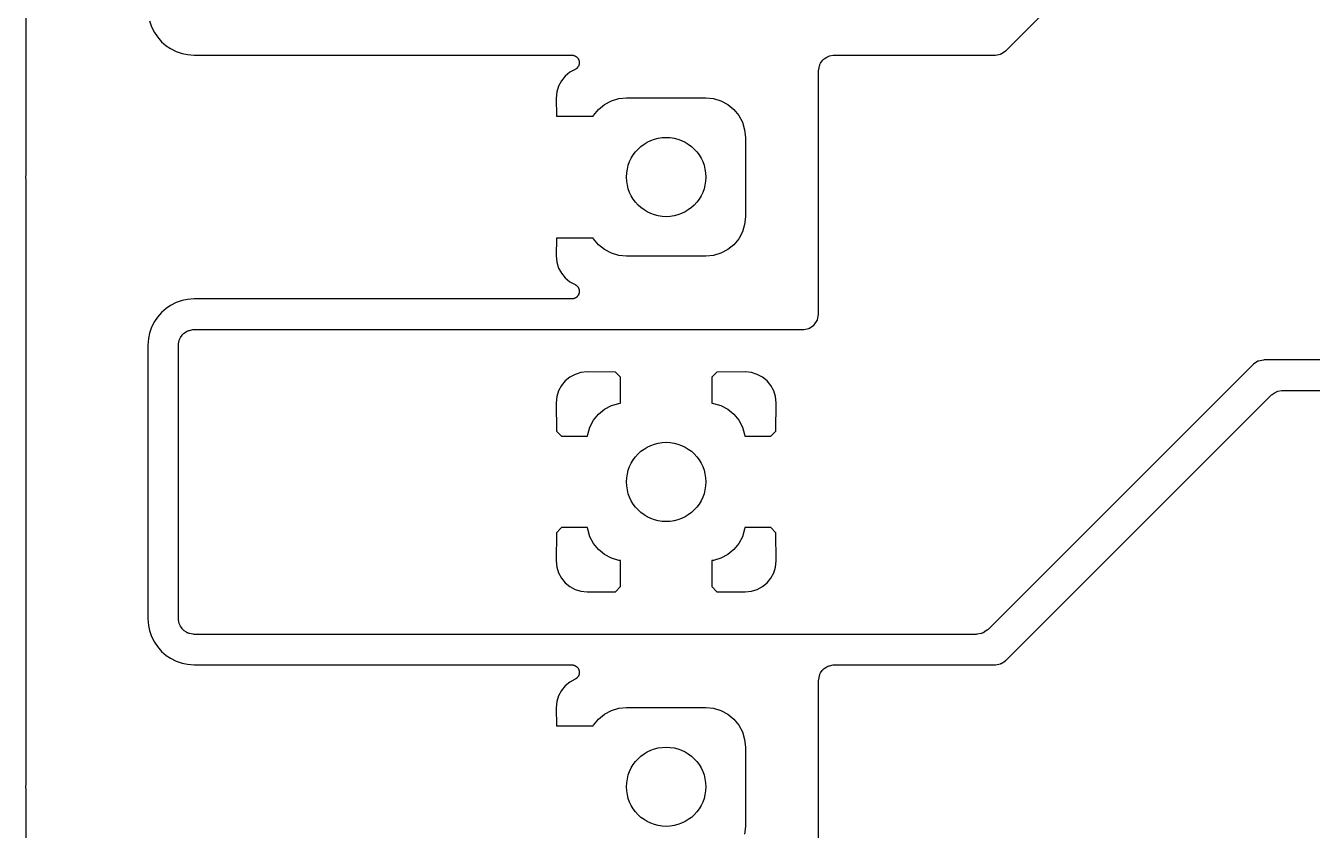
# Model space of a CAD drawing. Extents: x 1.67 to 6.2, y -5.98 to -1.89.
# Drawn here: x 1.673 to 2.504, y -3.473 to -2.953 of the extents above; entities that cross this region are included whole.
import ezdxf

# ---------------------------------------------------------------- set-up
doc = ezdxf.new("R2010")
doc.units = 0
doc.header["$MEASUREMENT"] = 0
doc.layers.add('BLACK', color=7, linetype='CONTINUOUS')

msp = doc.modelspace()

# ---------------------------------------------------------------- linework, layer by layer
at = {"layer": 'BLACK', "linetype": 'CONTINUOUS'}
for p, q in [((1.67323, -3.04925), (1.67323, -2.73815)), ((2.3062, -2.96939), (2.47709, -2.7985)), ((1.75305, -2.95028), (1.75424, -2.9542)), ((1.75424, -2.9542), (1.75617, -2.95782)), ((1.75617, -2.95782), (1.75803, -2.96061)), ((1.75803, -2.96061), (1.76063, -2.96378)), ((1.76063, -2.96378), (1.7638, -2.96637)), ((1.7638, -2.96637), (1.76659, -2.96824)), ((1.76659, -2.96824), (1.77021, -2.97017)), ((1.77021, -2.97017), (1.77413, -2.97136)), ((1.77413, -2.97136), (1.77742, -2.97202)), ((1.77742, -2.97202), (1.78174, -2.97244)), ((1.78174, -2.97244), (2.02559, -2.97244)), ((2.02559, -2.97244), (2.02566, -2.97244)), ((2.02566, -2.97244), (2.02589, -2.97247)), ((2.02589, -2.97247), (2.02612, -2.97247)), ((2.02612, -2.97247), (2.02637, -2.97252)), ((2.02637, -2.97252), (2.02661, -2.97255)), ((2.02661, -2.97255), (2.02683, -2.97262)), ((2.02683, -2.97262), (2.02706, -2.97267)), ((2.02706, -2.97267), (2.02729, -2.97276)), ((2.02729, -2.97276), (2.02753, -2.97284)), ((2.02753, -2.97284), (2.02773, -2.97295)), ((2.02773, -2.97295), (2.02795, -2.97304)), ((2.02795, -2.97304), (2.02815, -2.97318)), ((2.02815, -2.97318), (2.02837, -2.9733)), ((2.02837, -2.9733), (2.02855, -2.97345)), ((2.02855, -2.97345), (2.02874, -2.97359)), ((2.02874, -2.97359), (2.02891, -2.97376)), ((2.02891, -2.97376), (2.0291, -2.97392)), ((2.0291, -2.97392), (2.02925, -2.9741)), ((2.02925, -2.9741), (2.02942, -2.97427)), ((2.02942, -2.97427), (2.02955, -2.97448)), ((2.18874, -2.97478), (2.1903, -2.97373)), ((2.1903, -2.97373), (2.19031, -2.97373)), ((2.19031, -2.97373), (2.19036, -2.9737)), ((2.19031, -2.97373), (2.19031, -2.97373)), ((2.19031, -2.97373), (2.19031, -2.97373)), ((2.19036, -2.9737), (2.19076, -2.97349)), ((2.19076, -2.97349), (2.19116, -2.97328)), ((2.19116, -2.97328), (2.19119, -2.97327)), ((2.19119, -2.97327), (2.19121, -2.97325)), ((2.19121, -2.97325), (2.19165, -2.97313)), ((2.19165, -2.97313), (2.19208, -2.973)), ((2.19208, -2.973), (2.19441, -2.97254)), ((2.19441, -2.97253), (2.19447, -2.97252)), ((2.19441, -2.97254), (2.19441, -2.97253)), ((2.19441, -2.97253), (2.19441, -2.97253)), ((2.19441, -2.97253), (2.19441, -2.97253)), ((2.19447, -2.97252), (2.19492, -2.97248)), ((2.19492, -2.97248), (2.19537, -2.97244)), ((2.19537, -2.97244), (2.29883, -2.97244)), ((2.29883, -2.97244), (2.29931, -2.97239)), ((2.29931, -2.97239), (2.3026, -2.97174)), ((2.3026, -2.97174), (2.30283, -2.97167)), ((2.30283, -2.97167), (2.30304, -2.97156)), ((2.30304, -2.97156), (2.30574, -2.96975)), ((2.30574, -2.96975), (2.30583, -2.96969)), ((2.30574, -2.96975), (2.30574, -2.96975)), ((2.30583, -2.96969), (2.3062, -2.96939)), ((2.02791, -2.9817), (2.02444, -2.98355)), ((2.0281, -2.98157), (2.02791, -2.9817)), ((2.02831, -2.98146), (2.0281, -2.98157)), ((2.0285, -2.98131), (2.02831, -2.98146)), ((2.02871, -2.98117), (2.0285, -2.98131)), ((2.02887, -2.981), (2.02871, -2.98117)), ((2.02905, -2.98085), (2.02887, -2.981)), ((2.02921, -2.98066), (2.02905, -2.98085)), ((2.02939, -2.98049), (2.02921, -2.98066)), ((2.02952, -2.9803), (2.02939, -2.98049)), ((2.02967, -2.98011), (2.02952, -2.9803)), ((2.02955, -2.97448), (2.0297, -2.97467)), ((2.02978, -2.9799), (2.02967, -2.98011)), ((2.0297, -2.97467), (2.02981, -2.97488)), ((2.02992, -2.97969), (2.02978, -2.9799)), ((2.02981, -2.97488), (2.02994, -2.97507)), ((2.03001, -2.97948), (2.02992, -2.97969)), ((2.02994, -2.97507), (2.03004, -2.9753)), ((2.03012, -2.97927), (2.03001, -2.97948)), ((2.03004, -2.9753), (2.03015, -2.97552)), ((2.0302, -2.97903), (2.03012, -2.97927)), ((2.03015, -2.97552), (2.03022, -2.97574)), ((2.03029, -2.97881), (2.0302, -2.97903)), ((2.03022, -2.97574), (2.0303, -2.97596)), ((2.03034, -2.97858), (2.03029, -2.97881)), ((2.0303, -2.97596), (2.03035, -2.9762)), ((2.03041, -2.97835), (2.03034, -2.97858)), ((2.03035, -2.9762), (2.03042, -2.97644)), ((2.03043, -2.97811), (2.03041, -2.97835)), ((2.03042, -2.97644), (2.03044, -2.97667)), ((2.03048, -2.97787), (2.03043, -2.97811)), ((2.03044, -2.97667), (2.03049, -2.97691)), ((2.03051, -2.9774), (2.03048, -2.97763)), ((2.03048, -2.97763), (2.03048, -2.97787)), ((2.03049, -2.97691), (2.03049, -2.97715)), ((2.03049, -2.97715), (2.03051, -2.9774)), ((2.18504, -2.9827), (2.18509, -2.98225)), ((2.18509, -2.98225), (2.18513, -2.98181)), ((2.18513, -2.98181), (2.1856, -2.97948)), ((2.1856, -2.97947), (2.18561, -2.97941)), ((2.1856, -2.97948), (2.1856, -2.97947)), ((2.1856, -2.97947), (2.1856, -2.97947)), ((2.1856, -2.97947), (2.1856, -2.97947)), ((2.18561, -2.97941), (2.18575, -2.97898)), ((2.18575, -2.97898), (2.18588, -2.97855)), ((2.18588, -2.97855), (2.18589, -2.97852)), ((2.18589, -2.97852), (2.1859, -2.97849)), ((2.1859, -2.97849), (2.18612, -2.9781)), ((2.18612, -2.9781), (2.18633, -2.9777)), ((2.18633, -2.9777), (2.18738, -2.97614)), ((2.18738, -2.97613), (2.18742, -2.97608)), ((2.18738, -2.97614), (2.18738, -2.97613)), ((2.18738, -2.97613), (2.18738, -2.97613)), ((2.18738, -2.97613), (2.18738, -2.97613)), ((2.18742, -2.97608), (2.18771, -2.97574)), ((2.18771, -2.97574), (2.18799, -2.97539)), ((2.18799, -2.97539), (2.18802, -2.97537)), ((2.18802, -2.97537), (2.18804, -2.97535)), ((2.18804, -2.97535), (2.18839, -2.97507)), ((2.18839, -2.97507), (2.18874, -2.97478)), ((2.01899, -2.98901), (2.01716, -2.99243)), ((2.02145, -2.98601), (2.01899, -2.98901)), ((2.02444, -2.98355), (2.02145, -2.98601)), ((2.18504, -2.98276), (2.18504, -2.9827)), ((2.18504, -2.98277), (2.18504, -2.98276)), ((2.18504, -2.98276), (2.18504, -2.98276)), ((2.18504, -2.98276), (2.18504, -2.98276)), ((2.18504, -3.13952), (2.18504, -2.98277)), ((2.01603, -2.99614), (2.01563, -3.00023)), ((2.01716, -2.99243), (2.01603, -2.99614)), ((2.01563, -3.00023), (2.0157, -3.01181)), ((2.03975, -3.01137), (2.04293, -3.0075)), ((2.04293, -3.0075), (2.04681, -3.00431)), ((2.04681, -3.00431), (2.05123, -3.00195)), ((2.05123, -3.00195), (2.05603, -3.00049)), ((2.05603, -3.00049), (2.06102, -3)), ((2.06102, -3), (2.1122, -3)), ((2.1122, -3), (2.1172, -3.00049)), ((2.1172, -3.00049), (2.122, -3.00195)), ((2.122, -3.00195), (2.12642, -3.00431)), ((2.12642, -3.00431), (2.1303, -3.0075)), ((2.1303, -3.0075), (2.13348, -3.01137)), ((2.0157, -3.01181), (2.03951, -3.01181)), ((2.03951, -3.01181), (2.03975, -3.01137)), ((2.13348, -3.01137), (2.13585, -3.0158)), ((2.13585, -3.0158), (2.1373, -3.0206)), ((2.1373, -3.0206), (2.1378, -3.02559)), ((2.1378, -3.02559), (2.1378, -3.07677)), ((1.67304, -3.05118), (1.67323, -3.04925)), ((1.67323, -3.05312), (1.67304, -3.05118)), ((1.67323, -3.44295), (1.67323, -3.05312)), ((2.1373, -3.08176), (2.13585, -3.08656)), ((2.1378, -3.07677), (2.1373, -3.08176)), ((2.0157, -3.09055), (2.01563, -3.10213)), ((2.03951, -3.09055), (2.0157, -3.09055)), ((2.03975, -3.09099), (2.03951, -3.09055)), ((2.13585, -3.08656), (2.13348, -3.09099)), ((2.04293, -3.09487), (2.03975, -3.09099)), ((2.04681, -3.09805), (2.04293, -3.09487)), ((2.05123, -3.10041), (2.04681, -3.09805)), ((2.12642, -3.09805), (2.122, -3.10041)), ((2.1303, -3.09487), (2.12642, -3.09805)), ((2.13348, -3.09099), (2.1303, -3.09487)), ((2.01563, -3.10213), (2.01603, -3.10622)), ((2.01603, -3.10622), (2.01716, -3.10993)), ((2.05603, -3.10187), (2.05123, -3.10041)), ((2.06102, -3.10236), (2.05603, -3.10187)), ((2.1122, -3.10236), (2.06102, -3.10236)), ((2.1172, -3.10187), (2.1122, -3.10236)), ((2.122, -3.10041), (2.1172, -3.10187)), ((2.01716, -3.10993), (2.01899, -3.11335)), ((2.01899, -3.11335), (2.02145, -3.11635)), ((2.02145, -3.11635), (2.02444, -3.11881)), ((2.02444, -3.11881), (2.02791, -3.12066)), ((2.02791, -3.12066), (2.02797, -3.12069)), ((2.02797, -3.12069), (2.02816, -3.12083)), ((2.02816, -3.12083), (2.02837, -3.12094)), ((2.02837, -3.12094), (2.02856, -3.1211)), ((2.02856, -3.1211), (2.02876, -3.12124)), ((2.02876, -3.12124), (2.02892, -3.12141)), ((2.02892, -3.12141), (2.0291, -3.12156)), ((2.0291, -3.12156), (2.02926, -3.12175)), ((2.02926, -3.12175), (2.02943, -3.12192)), ((2.02943, -3.12192), (2.02956, -3.12212)), ((2.02956, -3.12212), (2.0297, -3.12231)), ((2.0297, -3.12231), (2.02982, -3.12252)), ((2.02982, -3.12252), (2.02995, -3.12273)), ((2.02995, -3.12273), (2.03004, -3.12295)), ((2.03004, -3.12295), (2.03015, -3.12316)), ((2.03015, -3.12316), (2.03022, -3.12339)), ((2.03022, -3.12339), (2.03031, -3.12362)), ((2.03031, -3.12362), (2.03035, -3.12385)), ((1.77413, -3.131), (1.77021, -3.13219)), ((1.77742, -3.13035), (1.77413, -3.131)), ((1.78174, -3.12992), (1.77742, -3.13035)), ((2.02559, -3.12992), (1.78174, -3.12992)), ((2.02582, -3.1299), (2.02559, -3.12992)), ((2.02606, -3.1299), (2.02582, -3.1299)), ((2.0263, -3.12985), (2.02606, -3.1299)), ((2.02654, -3.12983), (2.0263, -3.12985)), ((2.02677, -3.12976), (2.02654, -3.12983)), ((2.027, -3.12971), (2.02677, -3.12976)), ((2.02723, -3.12962), (2.027, -3.12971)), ((2.02746, -3.12955), (2.02723, -3.12962)), ((2.02767, -3.12944), (2.02746, -3.12955)), ((2.02789, -3.12935), (2.02767, -3.12944)), ((2.02809, -3.12921), (2.02789, -3.12935)), ((2.02831, -3.1291), (2.02809, -3.12921)), ((2.02849, -3.12895), (2.02831, -3.1291)), ((2.02869, -3.12882), (2.02849, -3.12895)), ((2.02886, -3.12865), (2.02869, -3.12882)), ((2.02905, -3.12849), (2.02886, -3.12865)), ((2.0292, -3.12831), (2.02905, -3.12849)), ((2.02937, -3.12815), (2.0292, -3.12831)), ((2.02951, -3.12794), (2.02937, -3.12815)), ((2.02967, -3.12775), (2.02951, -3.12794)), ((2.02978, -3.12754), (2.02967, -3.12775)), ((2.02991, -3.12735), (2.02978, -3.12754)), ((2.03001, -3.12712), (2.02991, -3.12735)), ((2.03012, -3.12691), (2.03001, -3.12712)), ((2.03019, -3.12668), (2.03012, -3.12691)), ((2.03028, -3.12647), (2.03019, -3.12668)), ((2.03033, -3.12622), (2.03028, -3.12647)), ((2.03041, -3.12599), (2.03033, -3.12622)), ((2.03035, -3.12385), (2.03042, -3.12408)), ((2.03043, -3.12576), (2.03041, -3.12599)), ((2.03042, -3.12408), (2.03044, -3.12432)), ((2.03048, -3.12553), (2.03043, -3.12576)), ((2.03044, -3.12432), (2.03049, -3.12456)), ((2.03051, -3.12503), (2.03048, -3.12528)), ((2.03048, -3.12528), (2.03048, -3.12553)), ((2.03049, -3.12456), (2.03049, -3.1248)), ((2.03049, -3.1248), (2.03051, -3.12503)), ((1.76063, -3.13859), (1.75803, -3.14175)), ((1.7638, -3.13599), (1.76063, -3.13859)), ((1.76659, -3.13412), (1.7638, -3.13599)), ((1.77021, -3.13219), (1.76659, -3.13412)), ((2.18434, -3.14329), (2.18499, -3.14)), ((2.18499, -3.14), (2.18504, -3.13952)), ((1.75424, -3.14816), (1.75305, -3.15208)), ((1.75617, -3.14454), (1.75424, -3.14816)), ((1.75803, -3.14175), (1.75617, -3.14454)), ((2.17895, -3.14884), (2.17916, -3.14872)), ((2.17916, -3.14872), (2.18196, -3.14686)), ((2.18196, -3.14686), (2.18214, -3.14671)), ((2.18214, -3.14671), (2.18229, -3.14652)), ((2.18229, -3.14652), (2.18416, -3.14373)), ((2.18416, -3.14373), (2.18427, -3.14352)), ((2.18427, -3.14352), (2.18434, -3.14329)), ((1.75239, -3.15537), (1.75197, -3.15969)), ((1.75305, -3.15208), (1.75239, -3.15537)), ((1.77175, -3.15897), (1.77221, -3.15664)), ((1.77221, -3.15663), (1.77223, -3.15658)), ((1.77221, -3.15664), (1.77221, -3.15663)), ((1.77221, -3.15663), (1.77221, -3.15663)), ((1.77221, -3.15663), (1.77221, -3.15663)), ((1.77223, -3.15658), (1.77236, -3.15614)), ((1.77236, -3.15614), (1.77249, -3.15572)), ((1.77249, -3.15572), (1.77251, -3.15569)), ((1.77251, -3.15569), (1.77252, -3.15566)), ((1.77252, -3.15566), (1.77273, -3.15526)), ((1.77273, -3.15526), (1.77295, -3.15487)), ((1.77295, -3.15487), (1.77399, -3.1533)), ((1.77399, -3.1533), (1.774, -3.1533)), ((1.774, -3.1533), (1.77403, -3.15325)), ((1.774, -3.1533), (1.774, -3.1533)), ((1.774, -3.1533), (1.774, -3.1533)), ((1.77403, -3.15325), (1.77432, -3.1529)), ((1.77432, -3.1529), (1.77461, -3.15255)), ((1.77461, -3.15255), (1.77463, -3.15254)), ((1.77463, -3.15254), (1.77465, -3.15251)), ((1.77465, -3.15251), (1.775, -3.15223)), ((1.775, -3.15223), (1.77535, -3.15195)), ((1.77535, -3.15195), (1.77692, -3.1509)), ((1.77692, -3.15089), (1.77697, -3.15086)), ((1.77692, -3.1509), (1.77692, -3.15089)), ((1.77692, -3.15089), (1.77692, -3.15089)), ((1.77692, -3.15089), (1.77692, -3.15089)), ((1.77697, -3.15086), (1.77737, -3.15065)), ((1.77737, -3.15065), (1.77777, -3.15044)), ((1.77777, -3.15044), (1.7778, -3.15043)), ((1.7778, -3.15043), (1.77783, -3.15042)), ((1.77783, -3.15042), (1.77826, -3.15029)), ((1.77826, -3.15029), (1.77869, -3.15016)), ((1.77869, -3.15016), (1.78102, -3.1497)), ((1.78102, -3.1497), (1.78102, -3.1497)), ((1.78102, -3.1497), (1.78102, -3.1497)), ((1.78102, -3.1497), (1.78103, -3.1497)), ((1.78103, -3.1497), (1.78109, -3.14969)), ((1.78109, -3.14969), (1.78154, -3.14965)), ((1.78154, -3.14965), (1.78198, -3.14961)), ((1.78198, -3.14961), (2.17496, -3.14961)), ((2.17496, -3.14961), (2.17543, -3.14956)), ((2.17543, -3.14956), (2.17873, -3.1489)), ((2.17873, -3.1489), (2.17895, -3.14884)), ((1.75197, -3.15969), (1.75197, -3.33637)), ((1.77165, -3.15986), (1.7717, -3.15942)), ((1.77165, -3.15993), (1.77165, -3.15986)), ((1.77165, -3.15993), (1.77165, -3.15993)), ((1.77165, -3.15993), (1.77165, -3.15993)), ((1.77165, -3.33613), (1.77165, -3.15993)), ((1.77165, -3.15993), (1.77165, -3.15993)), ((1.7717, -3.15942), (1.77175, -3.15897)), ((2.46545, -3.17235), (2.29456, -3.34323)), ((2.46582, -3.17204), (2.46545, -3.17235)), ((2.46861, -3.17017), (2.46582, -3.17204)), ((2.46882, -3.17006), (2.46861, -3.17017)), ((2.46905, -3.16999), (2.46882, -3.17006)), ((2.47234, -3.16934), (2.46905, -3.16999)), ((2.47282, -3.16929), (2.47234, -3.16934)), ((2.9818, -3.16929), (2.47282, -3.16929)), ((2.02444, -3.1804), (2.02145, -3.18286)), ((2.02786, -3.17858), (2.02444, -3.1804)), ((2.03157, -3.17745), (2.02786, -3.17858)), ((2.03566, -3.17705), (2.03157, -3.17745)), ((2.05381, -3.17715), (2.03566, -3.17705)), ((2.05709, -3.18043), (2.05381, -3.17715)), ((2.05709, -3.19724), (2.05709, -3.18043)), ((2.11942, -3.17715), (2.11614, -3.18043)), ((2.11614, -3.18043), (2.11614, -3.19724)), ((2.13757, -3.17705), (2.11942, -3.17715)), ((2.14165, -3.17745), (2.13757, -3.17705)), ((2.14536, -3.17858), (2.14165, -3.17745)), ((2.14878, -3.1804), (2.14536, -3.17858)), ((2.15178, -3.18286), (2.14878, -3.1804)), ((2.01716, -3.18928), (2.01603, -3.19299)), ((2.01899, -3.18586), (2.01716, -3.18928)), ((2.02145, -3.18286), (2.01899, -3.18586)), ((2.15424, -3.18586), (2.15178, -3.18286)), ((2.15607, -3.18928), (2.15424, -3.18586)), ((2.1572, -3.19299), (2.15607, -3.18928)), ((2.47784, -3.19159), (2.47981, -3.19027)), ((2.47981, -3.19027), (2.47982, -3.19026)), ((2.47982, -3.19026), (2.47987, -3.19023)), ((2.47982, -3.19026), (2.47982, -3.19026)), ((2.47982, -3.19026), (2.47982, -3.19026)), ((2.47987, -3.19023), (2.48027, -3.19002)), ((2.48027, -3.19002), (2.48067, -3.18981)), ((2.48067, -3.18981), (2.4807, -3.1898)), ((2.4807, -3.1898), (2.48072, -3.18979)), ((2.48072, -3.18979), (2.48116, -3.18966)), ((2.48116, -3.18966), (2.48159, -3.18953)), ((2.48159, -3.18953), (2.48392, -3.18907)), ((2.48392, -3.18907), (2.48398, -3.18906)), ((2.48392, -3.18907), (2.48392, -3.18907)), ((2.48392, -3.18907), (2.48392, -3.18907)), ((2.48392, -3.18907), (2.48392, -3.18907)), ((2.48398, -3.18906), (2.48443, -3.18902)), ((2.48443, -3.18902), (2.48488, -3.18898)), ((2.48488, -3.18898), (2.9818, -3.18898)), ((2.01603, -3.19299), (2.01563, -3.19708)), ((2.01563, -3.19708), (2.01574, -3.21522)), ((2.05123, -3.1988), (2.05603, -3.19734)), ((2.05603, -3.19734), (2.05709, -3.19724)), ((2.11614, -3.19724), (2.1172, -3.19734)), ((2.1172, -3.19734), (2.122, -3.1988)), ((2.1576, -3.19708), (2.1572, -3.19299)), ((2.15749, -3.21522), (2.1576, -3.19708)), ((2.3062, -3.36309), (2.47709, -3.1922)), ((2.47709, -3.1922), (2.47714, -3.19215)), ((2.47714, -3.19215), (2.47749, -3.19187)), ((2.47749, -3.19187), (2.47784, -3.19159)), ((2.03975, -3.20822), (2.04293, -3.20435)), ((2.04293, -3.20435), (2.04681, -3.20116)), ((2.04681, -3.20116), (2.05123, -3.1988)), ((2.122, -3.1988), (2.12642, -3.20116)), ((2.12642, -3.20116), (2.1303, -3.20435)), ((2.1303, -3.20435), (2.13348, -3.20822)), ((2.03592, -3.21745), (2.03738, -3.21265)), ((2.03738, -3.21265), (2.03975, -3.20822)), ((2.13348, -3.20822), (2.13585, -3.21265)), ((2.13585, -3.21265), (2.1373, -3.21745)), ((2.01574, -3.21522), (2.01902, -3.2185)), ((2.01902, -3.2185), (2.03582, -3.2185)), ((2.03582, -3.2185), (2.03592, -3.21745)), ((2.1373, -3.21745), (2.13741, -3.2185)), ((2.13741, -3.2185), (2.15421, -3.2185)), ((2.15421, -3.2185), (2.15749, -3.21522)), ((2.01574, -3.28084), (2.01563, -3.29899)), ((2.01902, -3.27756), (2.01574, -3.28084)), ((2.03582, -3.27756), (2.01902, -3.27756)), ((2.03592, -3.27861), (2.03582, -3.27756)), ((2.03738, -3.28342), (2.03592, -3.27861)), ((2.1373, -3.27861), (2.13585, -3.28342)), ((2.13741, -3.27756), (2.1373, -3.27861)), ((2.15421, -3.27756), (2.13741, -3.27756)), ((2.15749, -3.28084), (2.15421, -3.27756)), ((2.1576, -3.29899), (2.15749, -3.28084)), ((2.03975, -3.28784), (2.03738, -3.28342)), ((2.04293, -3.29172), (2.03975, -3.28784)), ((2.13348, -3.28784), (2.1303, -3.29172)), ((2.13585, -3.28342), (2.13348, -3.28784)), ((2.04681, -3.2949), (2.04293, -3.29172)), ((2.05123, -3.29726), (2.04681, -3.2949)), ((2.05603, -3.29872), (2.05123, -3.29726)), ((2.122, -3.29726), (2.1172, -3.29872)), ((2.12642, -3.2949), (2.122, -3.29726)), ((2.1303, -3.29172), (2.12642, -3.2949)), ((2.01563, -3.29899), (2.01603, -3.30307)), ((2.01603, -3.30307), (2.01716, -3.30678)), ((2.05709, -3.29882), (2.05603, -3.29872)), ((2.05709, -3.31563), (2.05709, -3.29882)), ((2.1172, -3.29872), (2.11614, -3.29882)), ((2.11614, -3.29882), (2.11614, -3.31563)), ((2.15607, -3.30678), (2.1572, -3.30307)), ((2.1572, -3.30307), (2.1576, -3.29899)), ((2.01716, -3.30678), (2.01899, -3.3102)), ((2.01899, -3.3102), (2.02145, -3.3132)), ((2.02145, -3.3132), (2.02444, -3.31566)), ((2.14878, -3.31566), (2.15178, -3.3132)), ((2.15178, -3.3132), (2.15424, -3.3102)), ((2.15424, -3.3102), (2.15607, -3.30678)), ((2.02444, -3.31566), (2.02786, -3.31749)), ((2.02786, -3.31749), (2.03157, -3.31861)), ((2.03157, -3.31861), (2.03566, -3.31902)), ((2.03566, -3.31902), (2.05381, -3.31891)), ((2.05381, -3.31891), (2.05709, -3.31563)), ((2.11614, -3.31563), (2.11942, -3.31891)), ((2.11942, -3.31891), (2.13757, -3.31902)), ((2.13757, -3.31902), (2.14165, -3.31861)), ((2.14165, -3.31861), (2.14536, -3.31749)), ((2.14536, -3.31749), (2.14878, -3.31566)), ((1.75197, -3.33637), (1.75239, -3.34069)), ((1.7717, -3.33657), (1.77165, -3.33613)), ((1.77174, -3.33702), (1.7717, -3.33657)), ((1.77175, -3.33709), (1.77174, -3.33702)), ((1.77221, -3.33942), (1.77175, -3.33709)), ((1.77234, -3.33985), (1.77221, -3.33942)), ((1.75239, -3.34069), (1.75305, -3.34398)), ((1.75305, -3.34398), (1.75424, -3.3479)), ((1.75424, -3.3479), (1.75617, -3.35152)), ((1.77247, -3.34028), (1.77234, -3.33985)), ((1.77248, -3.34031), (1.77247, -3.34028)), ((1.77249, -3.34034), (1.77248, -3.34031)), ((1.7727, -3.34074), (1.77249, -3.34034)), ((1.77291, -3.34114), (1.7727, -3.34074)), ((1.77294, -3.34119), (1.77291, -3.34114)), ((1.77295, -3.34119), (1.77294, -3.34119)), ((1.77294, -3.34119), (1.77294, -3.34119)), ((1.77294, -3.34119), (1.77294, -3.34119)), ((1.77399, -3.34276), (1.77295, -3.34119)), ((1.77428, -3.34311), (1.77399, -3.34276)), ((1.77456, -3.34346), (1.77428, -3.34311)), ((1.77458, -3.34348), (1.77456, -3.34346)), ((1.7746, -3.3435), (1.77458, -3.34348)), ((1.77495, -3.34379), (1.7746, -3.3435)), ((1.77529, -3.34408), (1.77495, -3.34379)), ((1.77534, -3.34411), (1.77529, -3.34408)), ((1.77535, -3.34412), (1.77534, -3.34411)), ((1.77534, -3.34411), (1.77534, -3.34411)), ((1.77534, -3.34411), (1.77534, -3.34411)), ((1.77692, -3.34516), (1.77535, -3.34412)), ((1.77731, -3.34538), (1.77692, -3.34516)), ((1.77771, -3.34559), (1.77731, -3.34538)), ((1.77774, -3.3456), (1.77771, -3.34559)), ((1.77776, -3.34562), (1.77774, -3.3456)), ((1.77819, -3.34575), (1.77776, -3.34562)), ((1.77862, -3.34588), (1.77819, -3.34575)), ((1.77868, -3.3459), (1.77862, -3.34588)), ((1.77869, -3.3459), (1.77868, -3.3459)), ((1.77868, -3.3459), (1.77868, -3.3459)), ((1.77868, -3.3459), (1.77868, -3.3459)), ((1.78102, -3.34636), (1.77869, -3.3459)), ((1.78147, -3.34641), (1.78102, -3.34636)), ((1.78191, -3.34646), (1.78147, -3.34641)), ((1.78198, -3.34646), (1.78191, -3.34646)), ((2.28678, -3.34646), (1.78198, -3.34646)), ((1.78198, -3.34646), (1.78198, -3.34646)), ((1.78198, -3.34646), (1.78198, -3.34646)), ((1.78198, -3.34646), (1.78198, -3.34646)), ((2.28722, -3.34641), (2.28678, -3.34646)), ((2.28767, -3.34638), (2.28722, -3.34641)), ((2.28773, -3.34636), (2.28767, -3.34638)), ((2.28774, -3.34636), (2.28773, -3.34636)), ((2.28773, -3.34636), (2.28773, -3.34636)), ((2.28773, -3.34636), (2.28773, -3.34636)), ((2.29007, -3.3459), (2.28774, -3.34636)), ((2.2905, -3.34577), (2.29007, -3.3459)), ((2.29093, -3.34564), (2.2905, -3.34577)), ((2.29096, -3.34563), (2.29093, -3.34564)), ((2.29099, -3.34562), (2.29096, -3.34563)), ((2.29138, -3.34541), (2.29099, -3.34562)), ((2.29178, -3.3452), (2.29138, -3.34541)), ((2.29183, -3.34517), (2.29178, -3.3452)), ((2.29184, -3.34517), (2.29183, -3.34517)), ((2.29183, -3.34517), (2.29183, -3.34517)), ((2.29382, -3.34384), (2.29184, -3.34516)), ((2.29184, -3.34516), (2.29184, -3.34517)), ((2.29416, -3.34356), (2.29382, -3.34384)), ((2.29452, -3.34328), (2.29416, -3.34356)), ((2.29456, -3.34323), (2.29452, -3.34328)), ((2.29456, -3.34323), (2.29456, -3.34323)), ((2.29456, -3.34323), (2.29456, -3.34323)), ((2.29456, -3.34323), (2.29456, -3.34323)), ((1.75617, -3.35152), (1.75803, -3.35431)), ((1.75803, -3.35431), (1.76063, -3.35748)), ((1.76063, -3.35748), (1.7638, -3.36008)), ((1.7638, -3.36008), (1.76659, -3.36194)), ((1.76659, -3.36194), (1.77021, -3.36387)), ((1.77021, -3.36387), (1.77413, -3.36506)), ((2.30304, -3.36526), (2.30574, -3.36346)), ((2.30574, -3.36345), (2.30583, -3.36339)), ((2.30574, -3.36346), (2.30574, -3.36345)), ((2.30583, -3.36339), (2.3062, -3.36309)), ((1.77413, -3.36506), (1.77742, -3.36572)), ((1.77742, -3.36572), (1.78174, -3.36614)), ((1.78174, -3.36614), (2.02559, -3.36614)), ((2.02559, -3.36614), (2.02566, -3.36614)), ((2.02566, -3.36614), (2.02589, -3.36617)), ((2.02589, -3.36617), (2.02612, -3.36617)), ((2.02612, -3.36617), (2.02637, -3.36622)), ((2.02637, -3.36622), (2.02661, -3.36625)), ((2.02661, -3.36625), (2.02683, -3.36632)), ((2.02683, -3.36632), (2.02706, -3.36637)), ((2.02706, -3.36637), (2.02729, -3.36647)), ((2.02729, -3.36647), (2.02753, -3.36654)), ((2.02753, -3.36654), (2.02773, -3.36665)), ((2.02773, -3.36665), (2.02795, -3.36675)), ((2.02795, -3.36675), (2.02815, -3.36688)), ((2.02815, -3.36688), (2.02837, -3.367)), ((2.02837, -3.367), (2.02855, -3.36715)), ((2.02855, -3.36715), (2.02874, -3.36729)), ((2.02874, -3.36729), (2.02891, -3.36746)), ((2.02891, -3.36746), (2.0291, -3.36762)), ((2.0291, -3.36762), (2.02925, -3.3678)), ((2.02925, -3.3678), (2.02942, -3.36797)), ((2.02942, -3.36797), (2.02955, -3.36818)), ((2.02955, -3.36818), (2.0297, -3.36837)), ((2.0297, -3.36837), (2.02981, -3.36858)), ((2.02981, -3.36858), (2.02994, -3.36877)), ((2.02994, -3.36877), (2.03004, -3.369)), ((2.03012, -3.37297), (2.03001, -3.37318)), ((2.03004, -3.369), (2.03015, -3.36922)), ((2.0302, -3.37273), (2.03012, -3.37297)), ((2.03015, -3.36922), (2.03022, -3.36945)), ((2.03029, -3.37251), (2.0302, -3.37273)), ((2.03022, -3.36945), (2.0303, -3.36966)), ((2.03034, -3.37228), (2.03029, -3.37251)), ((2.0303, -3.36966), (2.03035, -3.3699)), ((2.03041, -3.37205), (2.03034, -3.37228)), ((2.03035, -3.3699), (2.03042, -3.37014)), ((2.03043, -3.37181), (2.03041, -3.37205)), ((2.03042, -3.37014), (2.03044, -3.37038)), ((2.03048, -3.37157), (2.03043, -3.37181)), ((2.03044, -3.37038), (2.03049, -3.37061)), ((2.03051, -3.3711), (2.03048, -3.37133)), ((2.03048, -3.37133), (2.03048, -3.37157)), ((2.03049, -3.37061), (2.03049, -3.37085)), ((2.03049, -3.37085), (2.03051, -3.3711)), ((2.18561, -3.37311), (2.18575, -3.37268)), ((2.18575, -3.37268), (2.18588, -3.37225)), ((2.18588, -3.37225), (2.18589, -3.37222)), ((2.18589, -3.37222), (2.1859, -3.3722)), ((2.1859, -3.3722), (2.18612, -3.3718)), ((2.18612, -3.3718), (2.18633, -3.3714)), ((2.18633, -3.3714), (2.18738, -3.36984)), ((2.18738, -3.36983), (2.18742, -3.36978)), ((2.18738, -3.36984), (2.18738, -3.36983)), ((2.18738, -3.36983), (2.18738, -3.36983)), ((2.18738, -3.36983), (2.18738, -3.36983)), ((2.18742, -3.36978), (2.18771, -3.36944)), ((2.18771, -3.36944), (2.18799, -3.36909)), ((2.18799, -3.36909), (2.18802, -3.36907)), ((2.18802, -3.36907), (2.18804, -3.36905)), ((2.18804, -3.36905), (2.18839, -3.36877)), ((2.18839, -3.36877), (2.18874, -3.36848)), ((2.18874, -3.36848), (2.1903, -3.36743)), ((2.1903, -3.36743), (2.19031, -3.36743)), ((2.19031, -3.36743), (2.19036, -3.3674)), ((2.19031, -3.36743), (2.19031, -3.36743)), ((2.19031, -3.36743), (2.19031, -3.36743)), ((2.19036, -3.3674), (2.19076, -3.36719)), ((2.19076, -3.36719), (2.19116, -3.36698)), ((2.19116, -3.36698), (2.19119, -3.36697)), ((2.19119, -3.36697), (2.19121, -3.36696)), ((2.19121, -3.36696), (2.19165, -3.36683)), ((2.19165, -3.36683), (2.19208, -3.3667)), ((2.19208, -3.3667), (2.19441, -3.36624)), ((2.19441, -3.36624), (2.19447, -3.36622)), ((2.19441, -3.36624), (2.19441, -3.36624)), ((2.19441, -3.36624), (2.19441, -3.36624)), ((2.19441, -3.36624), (2.19441, -3.36624)), ((2.19447, -3.36622), (2.19492, -3.36619)), ((2.19492, -3.36619), (2.19537, -3.36614)), ((2.19537, -3.36614), (2.29883, -3.36614)), ((2.29883, -3.36614), (2.29931, -3.36609)), ((2.29931, -3.36609), (2.3026, -3.36544)), ((2.3026, -3.36544), (2.30283, -3.36537)), ((2.30283, -3.36537), (2.30304, -3.36526)), ((2.02145, -3.37971), (2.01899, -3.38271)), ((2.02444, -3.37725), (2.02145, -3.37971)), ((2.02791, -3.3754), (2.02444, -3.37725)), ((2.0281, -3.37527), (2.02791, -3.3754)), ((2.02831, -3.37516), (2.0281, -3.37527)), ((2.0285, -3.37501), (2.02831, -3.37516)), ((2.02871, -3.37487), (2.0285, -3.37501)), ((2.02887, -3.3747), (2.02871, -3.37487)), ((2.02905, -3.37455), (2.02887, -3.3747)), ((2.02921, -3.37437), (2.02905, -3.37455)), ((2.02939, -3.37419), (2.02921, -3.37437)), ((2.02952, -3.374), (2.02939, -3.37419)), ((2.02967, -3.37381), (2.02952, -3.374)), ((2.02978, -3.3736), (2.02967, -3.37381)), ((2.02992, -3.37339), (2.02978, -3.3736)), ((2.03001, -3.37318), (2.02992, -3.37339)), ((2.18504, -3.3764), (2.18509, -3.37595)), ((2.18504, -3.37646), (2.18504, -3.3764)), ((2.18504, -3.37647), (2.18504, -3.37646)), ((2.18504, -3.37646), (2.18504, -3.37646)), ((2.18504, -3.37646), (2.18504, -3.37646)), ((2.18504, -3.53322), (2.18504, -3.37647)), ((2.18509, -3.37595), (2.18513, -3.37551)), ((2.18513, -3.37551), (2.1856, -3.37318)), ((2.1856, -3.37317), (2.18561, -3.37311)), ((2.1856, -3.37318), (2.1856, -3.37317)), ((2.1856, -3.37317), (2.1856, -3.37317)), ((2.1856, -3.37317), (2.1856, -3.37317)), ((2.01716, -3.38613), (2.01603, -3.38984)), ((2.01899, -3.38271), (2.01716, -3.38613)), ((2.01603, -3.38984), (2.01563, -3.39393)), ((2.01563, -3.39393), (2.0157, -3.40551)), ((2.04681, -3.39801), (2.05123, -3.39565)), ((2.05123, -3.39565), (2.05603, -3.39419)), ((2.05603, -3.39419), (2.06102, -3.3937)), ((2.06102, -3.3937), (2.1122, -3.3937)), ((2.1122, -3.3937), (2.1172, -3.39419)), ((2.1172, -3.39419), (2.122, -3.39565)), ((2.122, -3.39565), (2.12642, -3.39801)), ((2.0157, -3.40551), (2.03951, -3.40551)), ((2.03951, -3.40551), (2.03975, -3.40507)), ((2.03975, -3.40507), (2.04293, -3.4012)), ((2.04293, -3.4012), (2.04681, -3.39801)), ((2.12642, -3.39801), (2.1303, -3.4012)), ((2.1303, -3.4012), (2.13348, -3.40507)), ((2.13348, -3.40507), (2.13585, -3.4095)), ((2.13585, -3.4095), (2.1373, -3.4143)), ((2.1373, -3.4143), (2.1378, -3.41929)), ((2.1378, -3.41929), (2.1378, -3.47047)), ((1.67304, -3.44488), (1.67323, -3.44295)), ((1.67323, -3.44682), (1.67304, -3.44488)), ((1.67323, -3.83665), (1.67323, -3.44682)), ((2.1378, -3.47047), (2.1373, -3.47546))]:
    msp.add_line(p, q, dxfattribs=at)
at = {"layer": 'BLACK'}
for centre in [(2.08661, -3.05118), (2.08661, -3.24803), (2.08661, -3.44488)]:
    msp.add_circle(centre, 0.02559, dxfattribs=at)

doc.saveas('drawing.dxf')
